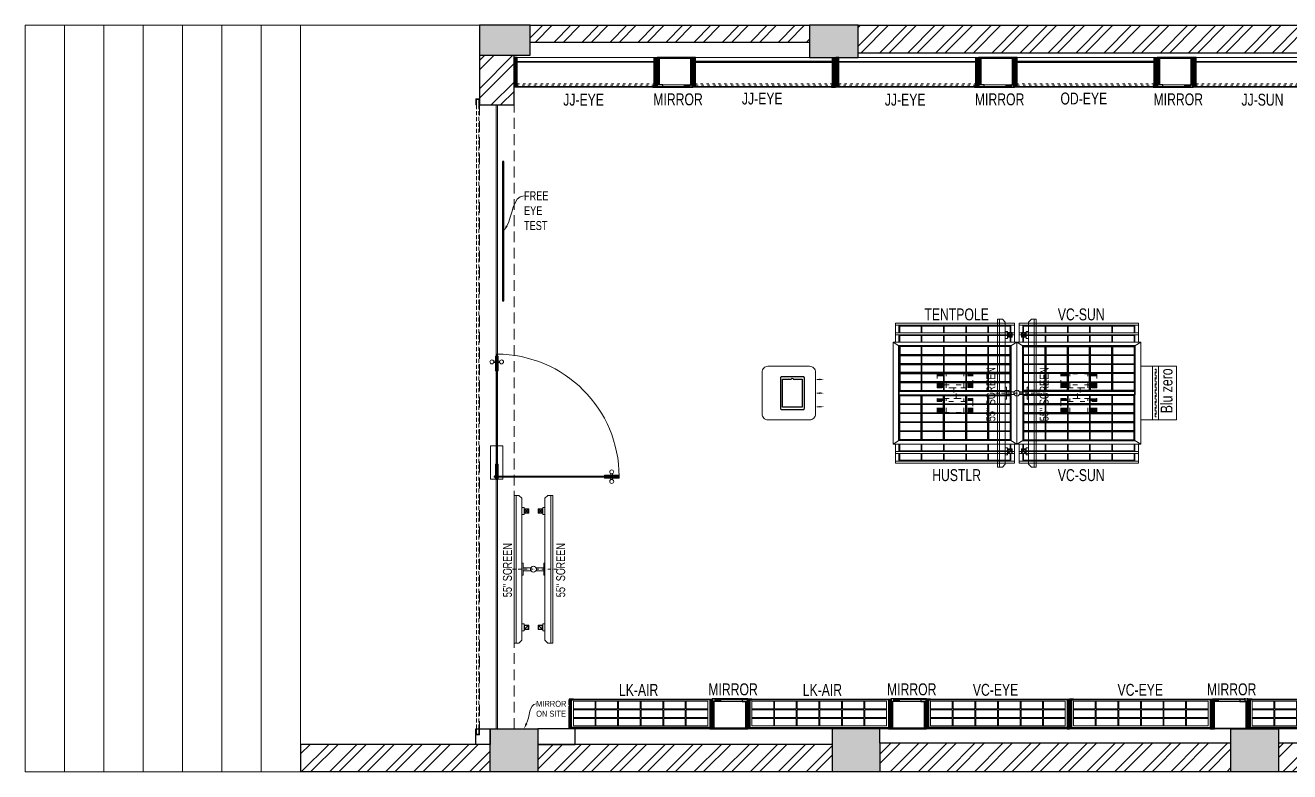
# Model space of a CAD drawing. Header units: feet. Extents: x 2743383 to 2765688, y -5729940 to -5723675.
# Drawn here: x 2743383 to 2754000, y -5729940 to -5723675 of the extents above; entities that cross this region are included whole.
import ezdxf
from ezdxf import colors
from ezdxf.entities.mleader import LeaderData, LeaderLine
from ezdxf.math import Vec2, Vec3

# ---------------------------------------------------------------- set-up
doc = ezdxf.new("R2010")
doc.units = ezdxf.units.FT
doc.header["$LTSCALE"] = 33
doc.header["$MEASUREMENT"] = 0
for name, pattern in [('a_p6_plan_L18$0$HIDDEN', [0.375, 0.25, -0.125]), ('ACAD_ISO03W100', [30, 12, -18]), ('D10_DASHED', [0.75, 0.5, -0.25]), ('DASHDOT2', [0.5, 0.25, -0.125, 0, -0.125]), ('HIDDENX2', [0.75, 0.5, -0.25])]:
    doc.linetypes.add(name, pattern=pattern)
for name, color, linetype, lineweight in [('A-Glazing', 4, 'Continuous', 20), ('A-shutter', 8, 'Continuous', 18), ('A-WALL HATCH', 251, 'Continuous', 0), ('column hatch', 5, 'Continuous', 0), ('Glazing', 141, 'Continuous', 15), ('LENS-DIM', 252, 'Continuous', 5), ('LENS-FURNITURE', 13, 'Continuous', 9), ('LENS-PARTITION', 21, 'Continuous', 25), ('LENS-TEXT', 31, 'Continuous', 5), ('LENS_DIMENSION', 193, 'Continuous', 0), ('LENS_TEXT', 31, 'Continuous', 5), ('LK-EQPMT', 3, 'Continuous', 18), ('LK-FF&E FLOOR', 1, 'Continuous', 9), ('LK-FF&E WALL', 1, 'Continuous', 9), ('LK-IT', 3, 'Continuous', 18), ('LN-ELEVATION-1', 81, 'Continuous', 25), ('LN-ELEVATION-2', 103, 'Continuous', 20), ('LN-ELEVATION-3', 125, 'Continuous', 18), ('LN-ELEVATION-4', 145, 'Continuous', 13), ('LN-ELEVATION-5', 167, 'Continuous', 5), ('LN-HATCH', 251, 'Continuous', 0), ('PLANO-TXT', 252, 'Continuous', 5), ('rolling shutter', 1, 'Continuous', 5), ('Steps', 4, 'Continuous', 9)]:
    doc.layers.add(name, color=color, linetype=linetype, lineweight=lineweight)
for name, color, linetype in [('A-WALL', 1, 'Continuous'), ('beam', 5, 'Continuous'), ('column', 10, 'Continuous'), ('EL4', 73, 'Continuous')]:
    doc.layers.add(name, color=color, linetype=linetype)
doc.styles.add('LK TXT', font='GILC____.TTF', dxfattribs={"height": 100})
doc.styles.get("Standard").update_dxf_attribs({"font": 'GILC____.TTF'})
pattern_1 = [(45, (7858054.0837, 3504049.203), (-4.4901280605, 4.4901280605), [])]

# ---------------------------------------------------------------- blocks, each defined once
blk = doc.blocks.new('*U42')
at = {"layer": 'A-shutter', "color": 5, "ltscale": 10}
for points in [[(41038053, -1561539), (41038053, -1561544), (41038008, -1561544), (41038008, -1561564), (41038053, -1561564), (41038053, -1561569), (41038003, -1561569), (41038003, -1561539)], [(41043291, -1561539), (41043291, -1561544), (41043336, -1561544), (41043336, -1561564), (41043291, -1561564), (41043291, -1561569), (41043341, -1561569), (41043341, -1561539)]]:
    blk.add_lwpolyline(points, close=True, dxfattribs=at)
at = {"layer": 'A-shutter', "color": 5, "linetype": 'HIDDENX2', "ltscale": 2}
blk.add_lwpolyline([(41038008, -1561544), (41038008, -1561564), (41043336, -1561564), (41043336, -1561544)], close=True, dxfattribs=at)
blk = doc.blocks.new('A$Ce1b0a12a')
at = {"layer": 'A-WALL HATCH'}
h = blk.add_hatch(dxfattribs=at)
h.set_pattern_fill('ANSI32', color=256, scale=444)
h.set_pattern_definition([(45, (-3285845.67, 5466894.92), (-117.733279, 117.733279), []), (45, (-3285767.18, 5466894.92), (-117.733279, 117.733279), [])])
h.paths.add_polyline_path([(-18201, 5598), (-18201, 6015), (-18492, 6015), (-18492, 5598)])
h.paths.add_polyline_path([(-15721, 6125), (-15721, 6265), (-18066, 6265), (-18066, 6125)])
h.paths.add_polyline_path([(-3637, 6035), (-3637, 4119), (-3352, 4119), (-3352, 6035), (-252, 6035), (-252, 2973), (-3343, 2973), (-3343, 3103), (-3613, 3103), (-3613, 2833), (-230, 2833), (-230, 1773), (-1602, 1773), (-1602, 1623), (-225, 1623), (-225, 370), (-1783, 370), (-1783, 250), (-2394, 250), (-2394, 1841), (-2544, 1841), (-2544, 250), (-3487, 250), (-3487, 1863), (-3637, 1863), (-3637, 250), (-4873, 250), (-4873, 0), (0, 0), (0, 6265), (-3637, 6265), (-15311, 6265), (-15311, 6035)])
h.paths.add_polyline_path([(-5273, 0), (-5273, 240), (-8271, 240), (-8271, 0)], flags=17)
h.paths.add_polyline_path([(-8671, 0), (-8671, 240), (-11782, 240), (-11782, 0)], flags=17)
h.paths.add_polyline_path([(-12182, 0), (-12182, 240), (-15131, 240), (-15131, 0)], flags=17)
h.paths.add_polyline_path([(-15531, 0), (-15531, 230), (-18002, 230), (-18002, 0)])
h.paths.add_polyline_path([(-18402, 0), (-18402, 120), (-18402, 230), (-19995, 230), (-19995, 0)])
at = {"layer": 'column hatch'}
h = blk.add_hatch(color=251, dxfattribs=at)
h.dxf.hatch_style = 1
h.paths.add_polyline_path([(-18201, 6015), (-18066, 6015), (-18066, 6265), (-18492, 6265), (-18492, 6015)])
h.paths.add_polyline_path([(-15311, 5995), (-15311, 6035), (-15311, 6265), (-15721, 6265), (-15721, 6125), (-15721, 5995)])
h.paths.add_polyline_path([(-15131, 0), (-15131, 240), (-15131, 360), (-15531, 360), (-15531, 230), (-15531, 0)])
h.paths.add_polyline_path([(-11782, 0), (-11782, 240), (-11782, 360), (-12182, 360), (-12182, 240), (-12182, 0)])
h.paths.add_polyline_path([(-8271, 0), (-8271, 240), (-8271, 360), (-8671, 360), (-8671, 240), (-8671, 0)])
h.paths.add_polyline_path([(-4873, 0), (-4873, 250), (-4873, 370), (-5273, 370), (-5273, 240), (-5273, 0)])
h = blk.add_hatch(color=251, dxfattribs=at)
h.dxf.hatch_style = 1
h.paths.add_polyline_path([(-18002, 0), (-18002, 230), (-18002, 360), (-18402, 360), (-18402, 120), (-18402, 0)])
at = {"layer": 'A-WALL'}
for p, q in [((-18066, 6265), (-15721, 6265)), ((-15311, 6265), (-3637, 6265)), ((-18066, 6125), (-15721, 6125)), ((-18492, 6015), (-18492, 5598)), ((-18201, 5598), (-18201, 6015)), ((-15311, 6035), (-3637, 6035)), ((-18492, 5598), (-18201, 5598)), ((-18402, 230), (-19995, 230)), ((-19995, 230), (-19995, 0)), ((-15531, 230), (-18002, 230)), ((-12182, 240), (-15131, 240)), ((-8671, 240), (-11782, 240)), ((-18402, 0), (-19995, 0)), ((-15531, 0), (-18002, 0)), ((-12182, 0), (-15131, 0)), ((-8671, 0), (-11782, 0))]:
    blk.add_line(p, q, dxfattribs=at)
at = {"layer": 'beam', "linetype": 'a_p6_plan_L18$0$HIDDEN', "lineweight": 5, "ltscale": 11}
blk.add_lwpolyline([(-18492, 360), (-18201, 360), (-18201, 5598), (-18492, 5598)], close=True, dxfattribs=at)
at = {"layer": 'column'}
for p, q in [((-15131, 360), (-15531, 360)), ((-15531, 360), (-15531, 230)), ((-15131, 240), (-15131, 360)), ((-15531, 230), (-15531, 0)), ((-15131, 240), (-15131, 0)), ((-15131, 0), (-15531, 0))]:
    blk.add_line(p, q, dxfattribs=at)
for points in [[(-18066, 6015), (-18066, 6265), (-18492, 6265), (-18492, 6015), (-18201, 6015)], [(-15721, 5995), (-15311, 5995), (-15311, 6035), (-15311, 6265), (-15721, 6265), (-15721, 6125)], [(-18002, 230), (-18002, 0), (-18402, 0), (-18402, 120), (-18402, 360), (-18002, 360)], [(-11782, 360), (-11782, 240), (-11782, 0), (-12182, 0), (-12182, 240), (-12182, 360)]]:
    blk.add_lwpolyline(points, close=True, dxfattribs=at)
at = {"layer": 'EL4'}
blk.add_lwpolyline([(-18522, 360), (-18402, 360), (-18402, 230), (-18522, 230)], close=True, dxfattribs=at)
at = {"layer": 'Steps'}
for p, q in [((-22305, 0), (-22305, 6265)), ((-19995, 6265), (-22305, 6265)), ((-21975, 0), (-21975, 6265)), ((-21645, 0), (-21645, 6265)), ((-21315, 0), (-21315, 6265)), ((-20985, 0), (-20985, 6265)), ((-20655, 0), (-20655, 6265)), ((-20325, 0), (-20325, 6265)), ((-19995, 230), (-19995, 6265)), ((-18492, 6265), (-19995, 6265)), ((-19995, 0), (-22305, 0))]:
    blk.add_line(p, q, dxfattribs=at)
at = {"layer": 'rolling shutter', "color": 2, "rotation": 270.000000000001}
blk.add_blockref('*U42', (1543047, 41043651), dxfattribs=at)
blk = doc.blocks.new('Entrance Door')
at = {"layer": 'Glazing', "ltscale": 111}
blk.add_hatch(color=256, dxfattribs=at).paths.add_polyline_path([(18, -35), (18, -1235), (30, -1235), (30, -35)])
at = {"layer": 'Glazing'}
for p, q in [((30, -54), (18, -66)), ((1118, -31), (1118, -54)), ((1118, -89), (1118, -66)), ((1133, -31), (1133, -54)), ((1133, -89), (1133, -66))]:
    blk.add_line(p, q, dxfattribs=at)
at = {"layer": 'Glazing', "ltscale": 44}
for p, q in [((-5, -1156), (18, -1156)), ((-5, -1171), (18, -1171)), ((53, -1156), (30, -1156)), ((53, -1171), (30, -1171))]:
    blk.add_line(p, q, dxfattribs=at)
at = {"layer": 'Glazing'}
for points in [[(320, -120), (0, -120), (0, 0), (320, 0)], [(0, -54), (142, -54), (142, -47), (0, -47)], [(0, -66), (142, -66), (142, -74), (0, -74)], [(1181, -54), (1038, -54), (1038, -47), (1181, -47)], [(1181, -66), (1038, -66), (1038, -74), (1181, -74)]]:
    blk.add_lwpolyline(points, close=True, dxfattribs=at)
at = {"layer": 'Glazing', "ltscale": 222}
blk.add_lwpolyline([(-2, -66), (1199, -66), (1199, -54), (-2, -54)], close=True, dxfattribs=at)
at = {"layer": 'Glazing', "ltscale": 111}
blk.add_lwpolyline([(18, -35), (18, -1235), (30, -1235), (30, -35)], close=True, dxfattribs=at)
at = {"layer": 'Glazing', "ltscale": 44}
for points in [[(18, -1093), (18, -1235), (10, -1235), (10, -1093)], [(30, -1093), (30, -1235), (37, -1235), (37, -1093)]]:
    blk.add_lwpolyline(points, close=True, dxfattribs=at)
at = {"layer": 'Glazing'}
for centre, radius in [((1125, -14), 19), ((24, -59), 19.8), ((1125, -107), 19)]:
    blk.add_circle(centre, radius, dxfattribs=at)
at = {"layer": 'Glazing', "ltscale": 44}
for centre in [(-22, -1164), (70, -1164)]:
    blk.add_circle(centre, 19, dxfattribs=at)
at = {"layer": 'Glazing', "ltscale": 222}
blk.add_arc((24, -60), 1175, 270, 359.9996, dxfattribs=at)
blk = doc.blocks.new('MIRROR')
at = {"layer": 'LN-HATCH', "ltscale": 0.5}
h = blk.add_hatch(dxfattribs=at)
h.set_pattern_fill('ANSI31', color=256, scale=2)
h.set_pattern_definition([(45, (4060433.7416, 1708720.787), (-4.4901280605, 4.4901280605), [])])
h.paths.add_polyline_path([(213, 101), (231, 101), (231, -128), (213, -128)])
h.paths.add_polyline_path([(231, 95), (495, 95), (495, 101), (231, 101)])
h.paths.add_polyline_path([(513, 101), (495, 101), (495, -128), (513, -128)])
at = {"layer": 'Defpoints'}
blk.add_lwpolyline([(513, 101), (213, 101), (213, -149), (513, -149)], close=True, dxfattribs=at)
at = {"layer": 'LN-ELEVATION-1'}
for points in [[(213, 101), (231, 101), (231, -128), (213, -128)], [(231, 95), (495, 95), (495, 101), (231, 101)], [(513, 101), (495, 101), (495, -128), (513, -128)], [(260, -142), (260, -128), (215, -128), (215, -149), (224, -149), (224, -147), (216, -147), (216, -142)], [(443, -142), (443, -128), (488, -128), (488, -149), (479, -149), (479, -147), (486, -147), (486, -142)], [(505, -149), (505, -147), (509, -147), (509, -129), (488, -129), (488, -128), (511, -128), (511, -149)]]:
    blk.add_lwpolyline(points, close=True, dxfattribs=at)
at = {"layer": 'LN-ELEVATION-2', "color": 4, "lineweight": 0}
blk.add_lwpolyline([(216, -142), (486, -142), (486, -147), (216, -147)], close=True, dxfattribs=at)
at = {"layer": 'LN-ELEVATION-2'}
blk.add_lwpolyline([(260, -142), (443, -142), (443, -128), (260, -128)], close=True, dxfattribs=at)
at = {"layer": 'LN-ELEVATION-4', "ltscale": 0.5}
blk.add_line((479, -149), (224, -149), dxfattribs=at)
blk = doc.blocks.new('JJ SH 1200')
at = {"layer": 'LN-HATCH', "ltscale": 0.5}
h = blk.add_hatch(dxfattribs=at)
h.set_pattern_fill('ANSI31', color=256, scale=2)
h.set_pattern_definition([(45, (4097187.331, 1708800.267), (-4.4901280605, 4.4901280605), [])])
h.paths.add_polyline_path([(792, 220), (792, 30), (786, 30), (786, 20), (792, 20), (792, -24), (767, -24), (767, 220)])
h.paths.add_polyline_path([(-383, 180), (767, 180), (767, 186), (-383, 186)])
h.paths.add_polyline_path([(757, -24), (757, -30), (792, -30), (792, -24)])
h.paths.add_polyline_path([(-408, 220), (-408, 30), (-402, 30), (-402, 20), (-408, 20), (-408, -24), (-383, -24), (-383, 220)])
h.paths.add_polyline_path([(-373, -24), (-373, -30), (-408, -30), (-408, -24)])
at = {"layer": 'LN-ELEVATION-1', "ltscale": 0.5}
for points in [[(-408, 220), (-408, 30), (-402, 30), (-402, 20), (-408, 20), (-408, -24), (-383, -24), (-383, 220)], [(792, 220), (792, 30), (786, 30), (786, 20), (792, 20), (792, -24), (767, -24), (767, 220)], [(-383, 180), (767, 180), (767, 186), (-383, 186)], [(-373, -24), (-373, -30), (-408, -30), (-408, -24)], [(757, -24), (757, -30), (792, -30), (792, -24)]]:
    blk.add_lwpolyline(points, close=True, dxfattribs=at)
at = {"layer": 'LN-ELEVATION-3', "ltscale": 0.5}
for p, q in [((767, 220), (-383, 220)), ((757, -24), (-373, -24)), ((-373, -30), (757, -30))]:
    blk.add_line(p, q, dxfattribs=at)
at = {"layer": 'LN-ELEVATION-4', "linetype": 'ACAD_ISO03W100', "ltscale": 0.05}
blk.add_lwpolyline([(767, 0), (-383, 0), (-383, -12), (767, -12)], close=True, dxfattribs=at)
blk = doc.blocks.new('VC HD 1200')
at = {"layer": 'LN-HATCH', "ltscale": 0.5}
h = blk.add_hatch(dxfattribs=at)
h.set_pattern_fill('ANSI31', color=256, scale=2)
h.set_pattern_definition([(45, (3760859.753, 1795248.936), (-4.490128061, 4.490128061), [])])
h.paths.add_polyline_path([(-1200, 250), (-1200, 60), (-1194, 60), (-1194, 50), (-1200, 50), (-1200, 6), (-1182, 6), (-1182, 250)])
h = blk.add_hatch(dxfattribs=at)
h.set_pattern_fill('ANSI31', color=256, scale=2)
h.set_pattern_definition(pattern_1)
h.paths.add_polyline_path([(0, 250), (0, 60), (-6, 60), (-6, 50), (0, 50), (0, 6), (-18, 6), (-18, 250)])
h = blk.add_hatch(dxfattribs=at)
h.set_pattern_fill('ANSI31', color=256, scale=2)
h.set_pattern_definition([(45, (7858047.0837, 3504049.203), (-4.4901280605, 4.4901280605), [])])
h.paths.add_polyline_path([(-1165, 6), (-1165, 0), (-1200, 0), (-1200, 6)])
h = blk.add_hatch(dxfattribs=at)
h.set_pattern_fill('ANSI31', color=256, scale=2)
h.set_pattern_definition(pattern_1)
h.paths.add_polyline_path([(-28, 6), (-28, 0), (0, 0), (0, 6)])
at = {"layer": 'LN-ELEVATION-1', "ltscale": 0.5}
for points in [[(-1200, 250), (-1200, 60), (-1194, 60), (-1194, 50), (-1200, 50), (-1200, 6), (-1182, 6), (-1182, 250)], [(-18, 238), (-1182, 238), (-1182, 244), (-18, 244)], [(0, 250), (0, 60), (-6, 60), (-6, 50), (0, 50), (0, 6), (-18, 6), (-18, 250)], [(-1165, 6), (-1165, 0), (-1200, 0), (-1200, 6)], [(-35, 6), (-35, 0), (0, 0), (0, 6)]]:
    blk.add_lwpolyline(points, close=True, dxfattribs=at)
at = {"layer": 'LN-ELEVATION-3', "ltscale": 0.5}
for p, q in [((-1182, 250), (-18, 250)), ((-1165, 6), (-35, 6)), ((-35, 0), (-1165, 0))]:
    blk.add_line(p, q, dxfattribs=at)
for points in [[(-1165, 226), (-35, 226), (-35, 18), (-1165, 18)], [(-1165, 226), (-983, 226), (-983, 162), (-1165, 162)], [(-975, 226), (-794, 226), (-794, 162), (-975, 162)], [(-786, 226), (-604, 226), (-604, 162), (-786, 162)], [(-596, 226), (-414, 226), (-414, 162), (-596, 162)], [(-406, 226), (-225, 226), (-225, 162), (-406, 162)], [(-217, 226), (-35, 226), (-35, 162), (-217, 162)], [(-1165, 90), (-983, 90), (-983, 154), (-1165, 154)], [(-975, 154), (-794, 154), (-794, 90), (-975, 90)], [(-786, 154), (-604, 154), (-604, 90), (-786, 90)], [(-596, 154), (-414, 154), (-414, 90), (-596, 90)], [(-406, 154), (-225, 154), (-225, 90), (-406, 90)], [(-217, 154), (-35, 154), (-35, 90), (-217, 90)], [(-1165, 82), (-983, 82), (-983, 18), (-1165, 18)], [(-975, 82), (-794, 82), (-794, 18), (-975, 18)], [(-786, 82), (-604, 82), (-604, 18), (-786, 18)], [(-596, 82), (-414, 82), (-414, 18), (-596, 18)], [(-406, 82), (-225, 82), (-225, 18), (-406, 18)], [(-217, 82), (-35, 82), (-35, 18), (-217, 18)]]:
    blk.add_lwpolyline(points, close=True, dxfattribs=at)
blk = doc.blocks.new('ffgd')
at = {"layer": 'LN-ELEVATION-4', "linetype": 'ACAD_ISO03W100', "ltscale": 0.1}
blk.add_lwpolyline([(0, 47), (0, -41), (-20, -41), (-20, 47)], close=True, dxfattribs=at)
at = {"layer": 'LN-ELEVATION-5', "linetype": 'ACAD_ISO03W100', "ltscale": 0.1}
for p, q in [((-160, 166), (-160, 47)), ((-160, 166), (-160, 47)), ((-159, 166), (-159, 47)), ((-159, 166), (-159, 47)), ((-158, 166), (-158, 47)), ((-158, 166), (-158, 47)), ((-157, 166), (-157, 47)), ((-156, 166), (-156, 47)), ((-154, 166), (-154, 47)), ((-151, 166), (-151, 47)), ((-146, 166), (-146, 47)), ((-141, 166), (-141, 47)), ((-135, 166), (-135, 47)), ((-128, 166), (-128, 47)), ((-120, 166), (-120, 47)), ((-111, 166), (-111, 47)), ((-102, 166), (-102, 47)), ((-85, 166), (-85, 47)), ((65, 166), (65, 47)), ((82, 166), (82, 47)), ((91, 166), (91, 47)), ((100, 166), (100, 47)), ((108, 166), (108, 47)), ((115, 166), (115, 47)), ((121, 166), (121, 47)), ((126, 166), (126, 47)), ((131, 166), (131, 47)), ((134, 166), (134, 47)), ((136, 166), (136, 47)), ((137, 166), (137, 47)), ((138, 166), (138, 47)), ((138, 166), (138, 47)), ((139, 166), (139, 47)), ((139, 166), (139, 47)), ((140, 166), (140, 47)), ((140, 166), (140, 47)), ((-160, -41), (-160, -160)), ((-160, -41), (-160, -160)), ((-159, -41), (-159, -160)), ((-159, -41), (-159, -160)), ((-158, -41), (-158, -160)), ((-158, -41), (-158, -160)), ((-157, -41), (-157, -160)), ((-156, -41), (-156, -160)), ((-154, -41), (-154, -160)), ((-151, -41), (-151, -160)), ((-146, -41), (-146, -160)), ((-141, -41), (-141, -160)), ((-135, -41), (-135, -160)), ((-128, -41), (-128, -160)), ((-120, -41), (-120, -160)), ((-111, -41), (-111, -160)), ((-102, -41), (-102, -160)), ((-85, -41), (-85, -160)), ((65, -41), (65, -160)), ((82, -41), (82, -160)), ((91, -41), (91, -160)), ((100, -41), (100, -160)), ((108, -41), (108, -160)), ((115, -41), (115, -160)), ((121, -41), (121, -160)), ((126, -41), (126, -160)), ((131, -41), (131, -160)), ((134, -41), (134, -160)), ((136, -41), (136, -160)), ((137, -41), (137, -160)), ((138, -41), (138, -160)), ((138, -41), (138, -160)), ((139, -41), (139, -160)), ((139, -41), (139, -160)), ((140, -41), (140, -160)), ((140, -41), (140, -160))]:
    blk.add_line(p, q, dxfattribs=at)
for points in [[(140, 73), (140, 166), (-160, 166), (-160, 73)], [(140, -67), (140, -160), (-160, -160), (-160, -67)]]:
    blk.add_lwpolyline(points, dxfattribs=at)
for points in [[(140, 73), (140, 47), (-160, 47), (-160, 73)], [(140, -41), (140, -67), (-160, -67), (-160, -41)]]:
    blk.add_lwpolyline(points, close=True, dxfattribs=at)
blk = doc.blocks.new('EURO 1040 x 1175')
at = {"layer": 'LN-ELEVATION-1'}
for points in [[(-470, -327), (470, -327), (470, 468), (-470, 468)], [(-470, 85), (470, 85), (470, 468), (-470, 468)], [(-283, 85), (-277, 85), (-277, 468), (-283, 468)], [(-96, 85), (-90, 85), (-90, 468), (-96, 468)], [(90, 85), (96, 85), (96, 468), (90, 468)], [(277, 85), (283, 85), (283, 468), (277, 468)], [(-470, 387), (-283, 387), (-283, 393), (-470, 393)], [(-277, 387), (-96, 387), (-96, 393), (-277, 393)], [(-90, 387), (90, 387), (90, 393), (-90, 393)], [(96, 387), (277, 387), (277, 393), (96, 393)], [(283, 387), (470, 387), (470, 393), (283, 393)], [(-470, 311), (-283, 311), (-283, 317), (-470, 317)], [(-470, 236), (-283, 236), (-283, 242), (-470, 242)], [(-277, 311), (-96, 311), (-96, 317), (-277, 317)], [(-277, 236), (-96, 236), (-96, 242), (-277, 242)], [(-90, 311), (90, 311), (90, 317), (-90, 317)], [(-90, 236), (90, 236), (90, 242), (-90, 242)], [(96, 311), (277, 311), (277, 317), (96, 317)], [(96, 236), (277, 236), (277, 242), (96, 242)], [(283, 311), (470, 311), (470, 317), (283, 317)], [(283, 236), (470, 236), (470, 242), (283, 242)], [(-470, 160), (-283, 160), (-283, 166), (-470, 166)], [(-277, 160), (-96, 160), (-96, 166), (-277, 166)], [(-90, 160), (90, 160), (90, 166), (-90, 166)], [(96, 160), (277, 160), (277, 166), (96, 166)], [(283, 160), (470, 160), (470, 166), (283, 166)], [(-470, 85), (470, 85), (470, 55), (-470, 55)], [(-470, 55), (470, 55), (470, -327), (-470, -327)], [(-283, 55), (-277, 55), (-277, -327), (-283, -327)], [(-96, 55), (-90, 55), (-90, -327), (-96, -327)], [(90, 55), (96, 55), (96, -327), (90, -327)], [(277, 55), (283, 55), (283, -327), (277, -327)], [(-470, -20), (-283, -20), (-283, -26), (-470, -26)], [(-470, -96), (-283, -96), (-283, -102), (-470, -102)], [(-277, -20), (-96, -20), (-96, -26), (-277, -26)], [(-277, -96), (-96, -96), (-96, -102), (-277, -102)], [(-90, -20), (90, -20), (90, -26), (-90, -26)], [(-90, -96), (90, -96), (90, -102), (-90, -102)], [(96, -20), (277, -20), (277, -26), (96, -26)], [(96, -96), (277, -96), (277, -102), (96, -102)], [(283, -20), (470, -20), (470, -26), (283, -26)], [(283, -96), (470, -96), (470, -102), (283, -102)], [(-470, -171), (-283, -171), (-283, -177), (-470, -177)], [(-277, -171), (-96, -171), (-96, -177), (-277, -177)], [(-90, -171), (90, -171), (90, -177), (-90, -177)], [(96, -171), (277, -171), (277, -177), (96, -177)], [(283, -171), (470, -171), (470, -177), (283, -177)], [(-470, -246), (-283, -246), (-283, -252), (-470, -252)], [(-277, -246), (-96, -246), (-96, -252), (-277, -252)], [(-90, -246), (90, -246), (90, -252), (-90, -252)], [(96, -246), (277, -246), (277, -252), (96, -252)], [(283, -246), (470, -246), (470, -252), (283, -252)]]:
    blk.add_lwpolyline(points, close=True, dxfattribs=at)
for points in [[(-283, 462), (-464, 462), (-464, 317)], [(-96, 462), (-277, 462)], [(90, 462), (-90, 462)], [(277, 462), (96, 462)], [(464, 317), (464, 462), (283, 462)], [(-464, 311), (-464, 242)], [(-464, 236), (-464, 166)], [(464, 242), (464, 311)], [(464, 166), (464, 236)], [(-464, 160), (-464, 91), (-283, 91)], [(283, 91), (464, 91), (464, 160)], [(-464, -20), (-464, 49), (-283, 49)], [(-277, 91), (-96, 91)], [(-277, 49), (-96, 49)], [(-90, 91), (90, 91)], [(-90, 49), (90, 49)], [(96, 91), (277, 91)], [(96, 49), (277, 49)], [(283, 49), (464, 49), (464, -20)], [(-464, -96), (-464, -26)], [(-464, -171), (-464, -102)], [(464, -26), (464, -96)], [(464, -102), (464, -171)], [(-283, -321), (-464, -321), (-464, -177)], [(464, -177), (464, -321), (283, -321)], [(-96, -321), (-277, -321)], [(90, -321), (-90, -321)], [(277, -321), (96, -321)]]:
    blk.add_lwpolyline(points, dxfattribs=at)
at = {"layer": 'LN-ELEVATION-2'}
blk.add_lwpolyline([(-520, -357), (520, -357), (520, 498), (-520, 498)], close=True, dxfattribs=at)
for points in [[(-470, 468), (-520, 498)], [(470, 468), (520, 498)], [(-470, -327), (-520, -357)], [(470, -327), (520, -357)]]:
    blk.add_lwpolyline(points, dxfattribs=at)
at = {"layer": 'LN-ELEVATION-3'}
for points in [[(-500, 560), (500, 560), (500, 578), (-500, 578)], [(-500, 498), (-470, 498), (-470, 560), (-500, 560)], [(470, 498), (500, 498), (500, 560), (470, 560)], [(-500, -357), (-470, -357), (-470, -419), (-500, -419)], [(-500, -419), (500, -419), (500, -437), (-500, -437)], [(470, -357), (500, -357), (500, -419), (470, -419)]]:
    blk.add_lwpolyline(points, close=True, dxfattribs=at)
at = {"layer": 'LN-ELEVATION-4'}
for points in [[(-500, 640), (500, 640), (500, 658), (-500, 658)], [(-500, 578), (-470, 578), (-470, 640), (-500, 640)], [(470, 578), (500, 578), (500, 640), (470, 640)], [(-470, 498), (-464, 498), (-464, 560), (-470, 560)], [(-464, 554), (-283, 554), (-283, 560), (-464, 560)], [(-283, 498), (-277, 498), (-277, 560), (-283, 560)], [(-277, 554), (-96, 554), (-96, 560), (-277, 560)], [(-96, 498), (-90, 498), (-90, 560), (-96, 560)], [(-90, 554), (90, 554), (90, 560), (-90, 560)], [(90, 498), (96, 498), (96, 560), (90, 560)], [(96, 554), (277, 554), (277, 560), (96, 560)], [(277, 498), (283, 498), (283, 560), (277, 560)], [(283, 554), (464, 554), (464, 560), (283, 560)], [(464, 498), (470, 498), (470, 560), (464, 560)], [(-470, -357), (-464, -357), (-464, -419), (-470, -419)], [(-464, -413), (-283, -413), (-283, -419), (-464, -419)], [(-283, -357), (-277, -357), (-277, -419), (-283, -419)], [(-277, -413), (-96, -413), (-96, -419), (-277, -419)], [(-96, -357), (-90, -357), (-90, -419), (-96, -419)], [(-90, -413), (90, -413), (90, -419), (-90, -419)], [(90, -357), (96, -357), (96, -419), (90, -419)], [(96, -413), (277, -413), (277, -419), (96, -419)], [(277, -357), (283, -357), (283, -419), (277, -419)], [(283, -413), (464, -413), (464, -419), (283, -419)], [(464, -357), (470, -357), (470, -419), (464, -419)], [(-500, -437), (-470, -437), (-470, -499), (-500, -499)], [(-500, -499), (500, -499), (500, -517), (-500, -517)], [(470, -437), (500, -437), (500, -499), (470, -499)]]:
    blk.add_lwpolyline(points, close=True, dxfattribs=at)
at = {"layer": 'LN-ELEVATION-5'}
for points in [[(-470, 578), (-464, 578), (-464, 640), (-470, 640)], [(-464, 634), (-283, 634), (-283, 640), (-464, 640)], [(-283, 578), (-277, 578), (-277, 640), (-283, 640)], [(-277, 634), (-96, 634), (-96, 640), (-277, 640)], [(-96, 578), (-90, 578), (-90, 640), (-96, 640)], [(-90, 634), (90, 634), (90, 640), (-90, 640)], [(90, 578), (96, 578), (96, 640), (90, 640)], [(96, 634), (277, 634), (277, 640), (96, 640)], [(277, 578), (283, 578), (283, 640), (277, 640)], [(283, 634), (464, 634), (464, 640), (283, 640)], [(464, 578), (470, 578), (470, 640), (464, 640)], [(-470, -437), (-464, -437), (-464, -499), (-470, -499)], [(-464, -493), (-283, -493), (-283, -499), (-464, -499)], [(-283, -437), (-277, -437), (-277, -499), (-283, -499)], [(-277, -493), (-96, -493), (-96, -499), (-277, -499)], [(-96, -437), (-90, -437), (-90, -499), (-96, -499)], [(-90, -493), (90, -493), (90, -499), (-90, -499)], [(90, -437), (96, -437), (96, -499), (90, -499)], [(96, -493), (277, -493), (277, -499), (96, -499)], [(277, -437), (283, -437), (283, -499), (277, -499)], [(283, -493), (464, -493), (464, -499), (283, -499)], [(464, -437), (470, -437), (470, -499), (464, -499)]]:
    blk.add_lwpolyline(points, close=True, dxfattribs=at)
at = {"layer": 'LENS-DIM'}
blk.add_blockref('ffgd', (10, 67), dxfattribs=at)
blk = doc.blocks.new('GREETR 450x450')
at = {"layer": 'LN-ELEVATION-1', "linetype": 'ByBlock', "lineweight": -2}
for p, q in [((481, 340), (461, 340)), ((481, 225), (461, 225)), ((481, 110), (461, 110))]:
    blk.add_line(p, q, dxfattribs=at)
at = {"layer": 'LN-ELEVATION-1'}
for points in [[(356, 98), (356, 352, 0.414214), (346, 362), (164, 362, 0.414214), (154, 352), (154, 98, 0.414214), (164, 88), (346, 88, 0.414214)], [(264, 343), (336, 343), (336, 108), (172, 108), (172, 343), (245, 343, 0.327538), (247, 344, -0.733799), (262, 344, 0.327538)]]:
    blk.add_lwpolyline(points, format="xyb", close=True, dxfattribs=at)
at = {"layer": 'LN-ELEVATION-1', "linetype": 'ByBlock', "lineweight": -2}
for points in [[(481, 346), (481, 333), (521, 340)], [(481, 232), (481, 218), (521, 225)], [(481, 117), (481, 104), (521, 110)]]:
    blk.add_solid(points, dxfattribs=at)
at = {"layer": 'LN-ELEVATION-2'}
blk.add_lwpolyline([(50, 0), (400, 0, 0.414214), (450, 50), (450, 400, 0.414214), (400, 450), (50, 450, 0.414214), (0, 400), (0, 50, 0.414214)], format="xyb", close=True, dxfattribs=at)
blk = doc.blocks.new('55INCH')
at = {"layer": 'LK-EQPMT', "ltscale": 12}
for p, q in [((2111559, 1135690), (2111583, 1135690)), ((2111583, 1135690), (2111608, 1135666)), ((2111608, 1134474), (2111608, 1135666)), ((2111608, 1135588), (2111627, 1135588)), ((2111627, 1135529), (2111608, 1135529)), ((2111627, 1135588), (2111627, 1135529)), ((2111627, 1134611), (2111608, 1134611)), ((2111608, 1134552), (2111627, 1134552)), ((2111627, 1134611), (2111627, 1134552)), ((2111559, 1134449), (2111583, 1134449)), ((2111583, 1134449), (2111608, 1134474))]:
    blk.add_line(p, q, dxfattribs=at)
at = {"layer": 'LK-EQPMT'}
for p, q in [((2111662, 1135543), (2111631, 1135574)), ((2111662, 1135574), (2111631, 1135543)), ((2111662, 1134597), (2111631, 1134566))]:
    blk.add_line(p, q, dxfattribs=at)
at = {"layer": 'LK-EQPMT', "ltscale": 12}
blk.add_lwpolyline([(2111543, 1135690), (2111559, 1135690), (2111559, 1134449), (2111543, 1134449)], close=True, dxfattribs=at)
at = {"layer": 'LK-EQPMT'}
for points in [[(2111627, 1135578), (2111627, 1135540), (2111665, 1135540), (2111665, 1135578)], [(2111631, 1135574), (2111631, 1135543), (2111662, 1135543), (2111662, 1135574)], [(2111627, 1134563), (2111627, 1134601), (2111665, 1134601), (2111665, 1134563)], [(2111631, 1134566), (2111631, 1134597), (2111662, 1134597), (2111662, 1134566)]]:
    blk.add_lwpolyline(points, close=True, dxfattribs=at)
blk = doc.blocks.new('BLUE ZERO')
at = {"layer": 'LENS-FURNITURE', "ltscale": 0.5}
for points in [[(86207, 120883), (86207, 120433), (85907, 120433), (85907, 120883)], [(86107, 120883), (86107, 120433), (86057, 120433), (86057, 120883)]]:
    blk.add_lwpolyline(points, close=True, dxfattribs=at)
at = {"layer": 'LENS-FURNITURE', "linetype": 'D10_DASHED', "ltscale": 2}
blk.add_lwpolyline([(86086, 120858), (86086, 120458), (86078, 120458), (86078, 120858)], close=True, dxfattribs=at)

msp = doc.modelspace()

# ---------------------------------------------------------------- linework, layer by layer
msp.add_lwpolyline([(2747401, -5725987), (2747401, -5724819), (2747389, -5724819), (2747389, -5725987)], close=True)
at = {"layer": 'A-Glazing'}
msp.add_lwpolyline([(2747348, -5729580), (2747348, -5724342), (2747336, -5724342), (2747336, -5729580)], close=True, dxfattribs=at)
at = {"layer": 'LENS-PARTITION'}
msp.add_lwpolyline([(2748000, -5729580), (2747686, -5729580), (2747686, -5729710), (2748000, -5729710)], close=True, dxfattribs=at)
at = {"layer": 'LK-IT', "color": 1, "linetype": 'DASHDOT2', "ltscale": 3}
for p, q in [((2751953, -5726762), (2751464, -5726762)), ((2747895, -5728240), (2747405, -5728240))]:
    msp.add_line(p, q, dxfattribs=at)
at = {"layer": 'LK-IT'}
for points in [[(2751612, -5726712), (2751612, -5726812), (2751622, -5726812), (2751622, -5726712)], [(2751806, -5726712), (2751806, -5726812), (2751796, -5726812), (2751796, -5726712)], [(2747553, -5728190), (2747553, -5728290), (2747563, -5728290), (2747563, -5728190)], [(2747747, -5728190), (2747747, -5728290), (2747737, -5728290), (2747737, -5728190)]]:
    msp.add_lwpolyline(points, close=True, dxfattribs=at)
for points in [[(2751687, -5726750), (2751622, -5726750), (2751622, -5726775), (2751687, -5726775, -0.267949), (2751687, -5726750, 1)], [(2751731, -5726750), (2751796, -5726750), (2751796, -5726775), (2751731, -5726775, 0.267949), (2751731, -5726750, -1)], [(2747628, -5728228), (2747563, -5728228), (2747563, -5728253), (2747628, -5728253, -0.267949), (2747628, -5728228, 1)], [(2747672, -5728228), (2747737, -5728228), (2747737, -5728253), (2747672, -5728253, 0.267949), (2747672, -5728228, -1)]]:
    msp.add_lwpolyline(points, format="xyb", dxfattribs=at)
at = {"layer": 'LK-IT', "color": 1}
for centre in [(2751709, -5726762), (2747650, -5728240)]:
    msp.add_circle(centre, 25, dxfattribs=at)

# ---------------------------------------------------------------- block references
at = {"layer": 'A-Glazing', "xscale": 0.8748404702498984, "yscale": 0.8748404702498984, "zscale": 0.8748404702498984, "rotation": 90.00001109073393}
msp.add_blockref('Entrance Door', (2747289, -5727484), dxfattribs=at)
at = {"layer": 'LENS_DIMENSION'}
msp.add_blockref('A$Ce1b0a12a', (2765688, -5729940), dxfattribs=at)
at = {"layer": 'LK-FF&E FLOOR', "xscale": -1, "rotation": 180}
msp.add_blockref('EURO 1040 x 1175', (2751189, -5726692), dxfattribs=at)
at = {"layer": 'LK-FF&E FLOOR', "rotation": 180}
for name, p in [('EURO 1040 x 1175', (2752229, -5726692)), ('BLUE ZERO', (2838956, -5606104))]:
    msp.add_blockref(name, p, dxfattribs=at)
at = {"layer": 'LK-FF&E FLOOR'}
msp.add_blockref('GREETR 450x450', (2749569, -5726987), dxfattribs=at)
at = {"layer": 'LK-FF&E WALL', "xscale": -1}
for name, p, rotation in [('JJ SH 1200', (2748280, -5724165), 359.9999999994011), ('JJ SH 1200', (2750980, -5724165), 359.9999999994011), ('JJ SH 1200', (2753980, -5724165), 359.9999999994011), ('VC HD 1200', (2749150, -5729330), 180), ('VC HD 1200', (2752150, -5729330), 180), ('MIRROR', (2753138, -5729478), 180), ('VC HD 1200', (2754850, -5729330), 180)]:
    msp.add_blockref(name, p, dxfattribs=dict(at, rotation=rotation))
at = {"layer": 'LK-FF&E WALL'}
for name, p, rotation in [('MIRROR', (2748475, -5724046), 359.9999999995048), ('MIRROR', (2751175, -5724046), 359.9999999995048), ('MIRROR', (2752675, -5724046), 359.9999999995048), ('MIRROR', (2749663, -5729478), 180), ('VC HD 1200', (2749450, -5729330), 180), ('MIRROR', (2751163, -5729478), 180), ('VC HD 1200', (2752150, -5729330), 180)]:
    msp.add_blockref(name, p, dxfattribs=dict(at, rotation=rotation))
for p in [(2749395, -5724165), (2752095, -5724165)]:
    msp.add_blockref('JJ SH 1200', p, dxfattribs=at)
at = {"layer": 'LK-IT'}
for p in [(640004, -6861832), (635945, -6863310)]:
    msp.add_blockref('55INCH', p, dxfattribs=at)
at = {"layer": 'LK-IT', "xscale": -1}
for p in [(4863414, -6861832), (4859355, -6863310)]:
    msp.add_blockref('55INCH', p, dxfattribs=at)

# ---------------------------------------------------------------- texts
at = {"layer": 'LENS-TEXT', "color": 0, "linetype": 'Continuous', "ltscale": 3, "char_height": 75, "width": 783.96, "attachment_point": 5, "rotation": 90, "style": 'LK TXT'}
for insert in [(2751491, -5726771), (2751938, -5726771), (2747432, -5728248), (2747879, -5728248)]:
    msp.add_mtext('\\pt225;55" SCREEN', dxfattribs=dict(at, insert=insert))
at = {"layer": 'LENS_TEXT', "linetype": 'Continuous', "ltscale": 3, "char_height": 100, "width": 324.47, "attachment_point": 5, "style": 'LK TXT'}
for insert in [(2748864, -5724297, -23744), (2751564, -5724297, -23744), (2753064, -5724297, -23744), (2749326, -5729249, -23744), (2750826, -5729249, -23744), (2753512, -5729249, -23744)]:
    msp.add_mtext('{\\C7;MIRROR}', dxfattribs=dict(at, insert=insert))
at = {"layer": 'PLANO-TXT', "linetype": 'Continuous', "ltscale": 3, "char_height": 100, "width": 149.55, "attachment_point": 5, "style": 'LK TXT'}
for s, insert in [('JJ-EYE', (2749571, -5724290, -23744)), ('OD-EYE', (2752271, -5724290, -23744)), ('JJ-EYE', (2748071, -5724300, -23744)), ('JJ-EYE', (2750771, -5724300, -23744)), ('JJ-SUN', (2753771, -5724300, -23744)), ('TENTPOLE', (2751203, -5726102, -23744)), ('VC-SUN', (2752249, -5726102, -23744)), ('HUSTLR', (2751203, -5727451, -23744)), ('VC-SUN', (2752249, -5727451, -23744)), ('LK-AIR', (2748533, -5729253, -23744)), ('LK-AIR', (2750076, -5729253, -23744)), ('VC-EYE', (2751530, -5729253, -23744)), ('VC-EYE', (2752745, -5729253, -23744))]:
    msp.add_mtext(s, dxfattribs=dict(at, insert=insert))
at = {"layer": 'PLANO-TXT', "linetype": 'Continuous', "ltscale": 3, "insert": (2752966, -5726743), "char_height": 100, "width": 510.55, "attachment_point": 5, "rotation": 90, "style": 'LK TXT'}
msp.add_mtext('\\pt800;Blu zero', dxfattribs=at)

# ---------------------------------------------------------------- leaders
at = {"layer": 'LENS-TEXT', "color": 7}
ml = msp.add_multileader_mtext('Standard', dxfattribs=at)
ml.set_content('\\pxql,t3;{\\C0;MIRROR ON SITE}', color=1)
ml.set_leader_properties(color=256, linetype='ByLayer', lineweight=-1)
ml.build(insert=Vec2(0, 0))
ml.multileader.update_dxf_attribs({"leader_type": 2, "dogleg_length": 0.36, "arrow_head_size": 50})
ctx = ml.context
ctx.base_point, ctx.char_height, ctx.arrow_head_size, ctx.landing_gap_size, ctx.plane_origin = Vec3(2747673, -5729371), 50, 50, 0.09, Vec3(2748512, -5728908)
notes = []
notes.append((ctx, [(1, (1, 1, 0), (2747673, -5729371), (1, 0), 0.36, [(0, [(2747570, -5729580)], 0, [])])]))
ctx.mtext.insert, ctx.mtext.width, ctx.mtext.flow_direction = Vec3(2747673, -5729345), 237.26, 5
at = {"layer": 'LENS_TEXT', "color": 1, "linetype": 'Continuous', "ltscale": 3}
ml = msp.add_multileader_mtext('Standard', dxfattribs=at)
ml.set_content('{\\C256;FREE EYE TEST}', color=1)
ml.set_leader_properties(color=256, linetype='ByLayer', lineweight=-1)
ml.build(insert=Vec2(0, 0))
ml.multileader.update_dxf_attribs({"leader_type": 2, "dogleg_length": 0.36, "arrow_head_size": 50})
ctx = ml.context
ctx.base_point, ctx.char_height, ctx.arrow_head_size, ctx.landing_gap_size, ctx.plane_origin = Vec3(2747571, -5725106), 75, 50, 0.09, Vec3(2746294, -5723743)
notes.append((ctx, [(0, (1, 1, 0), (2747571, -5725106), (1, 0), 0.36, [(1, [(2747401, -5725403)], 0, [])])]))
ctx.mtext.insert, ctx.mtext.width, ctx.mtext.flow_direction = Vec3(2747571, -5725068), 354.24, 5
for ctx, leaders in notes:
    for number, flags, end, landing, length, lines in leaders:
        leader = LeaderData()
        leader.index, (leader.has_last_leader_line, leader.has_dogleg_vector, leader.attachment_direction) = number, flags
        leader.last_leader_point, leader.dogleg_vector, leader.dogleg_length = Vec3(end), Vec3(landing), length
        for number, points, colour, breaks in lines:
            line = LeaderLine()
            line.index, line.vertices, line.color, line.breaks = number, Vec3.list(points), colors.encode_raw_color(colour), breaks
            leader.lines.append(line)
        ctx.leaders.append(leader)

doc.saveas('drawing.dxf')
